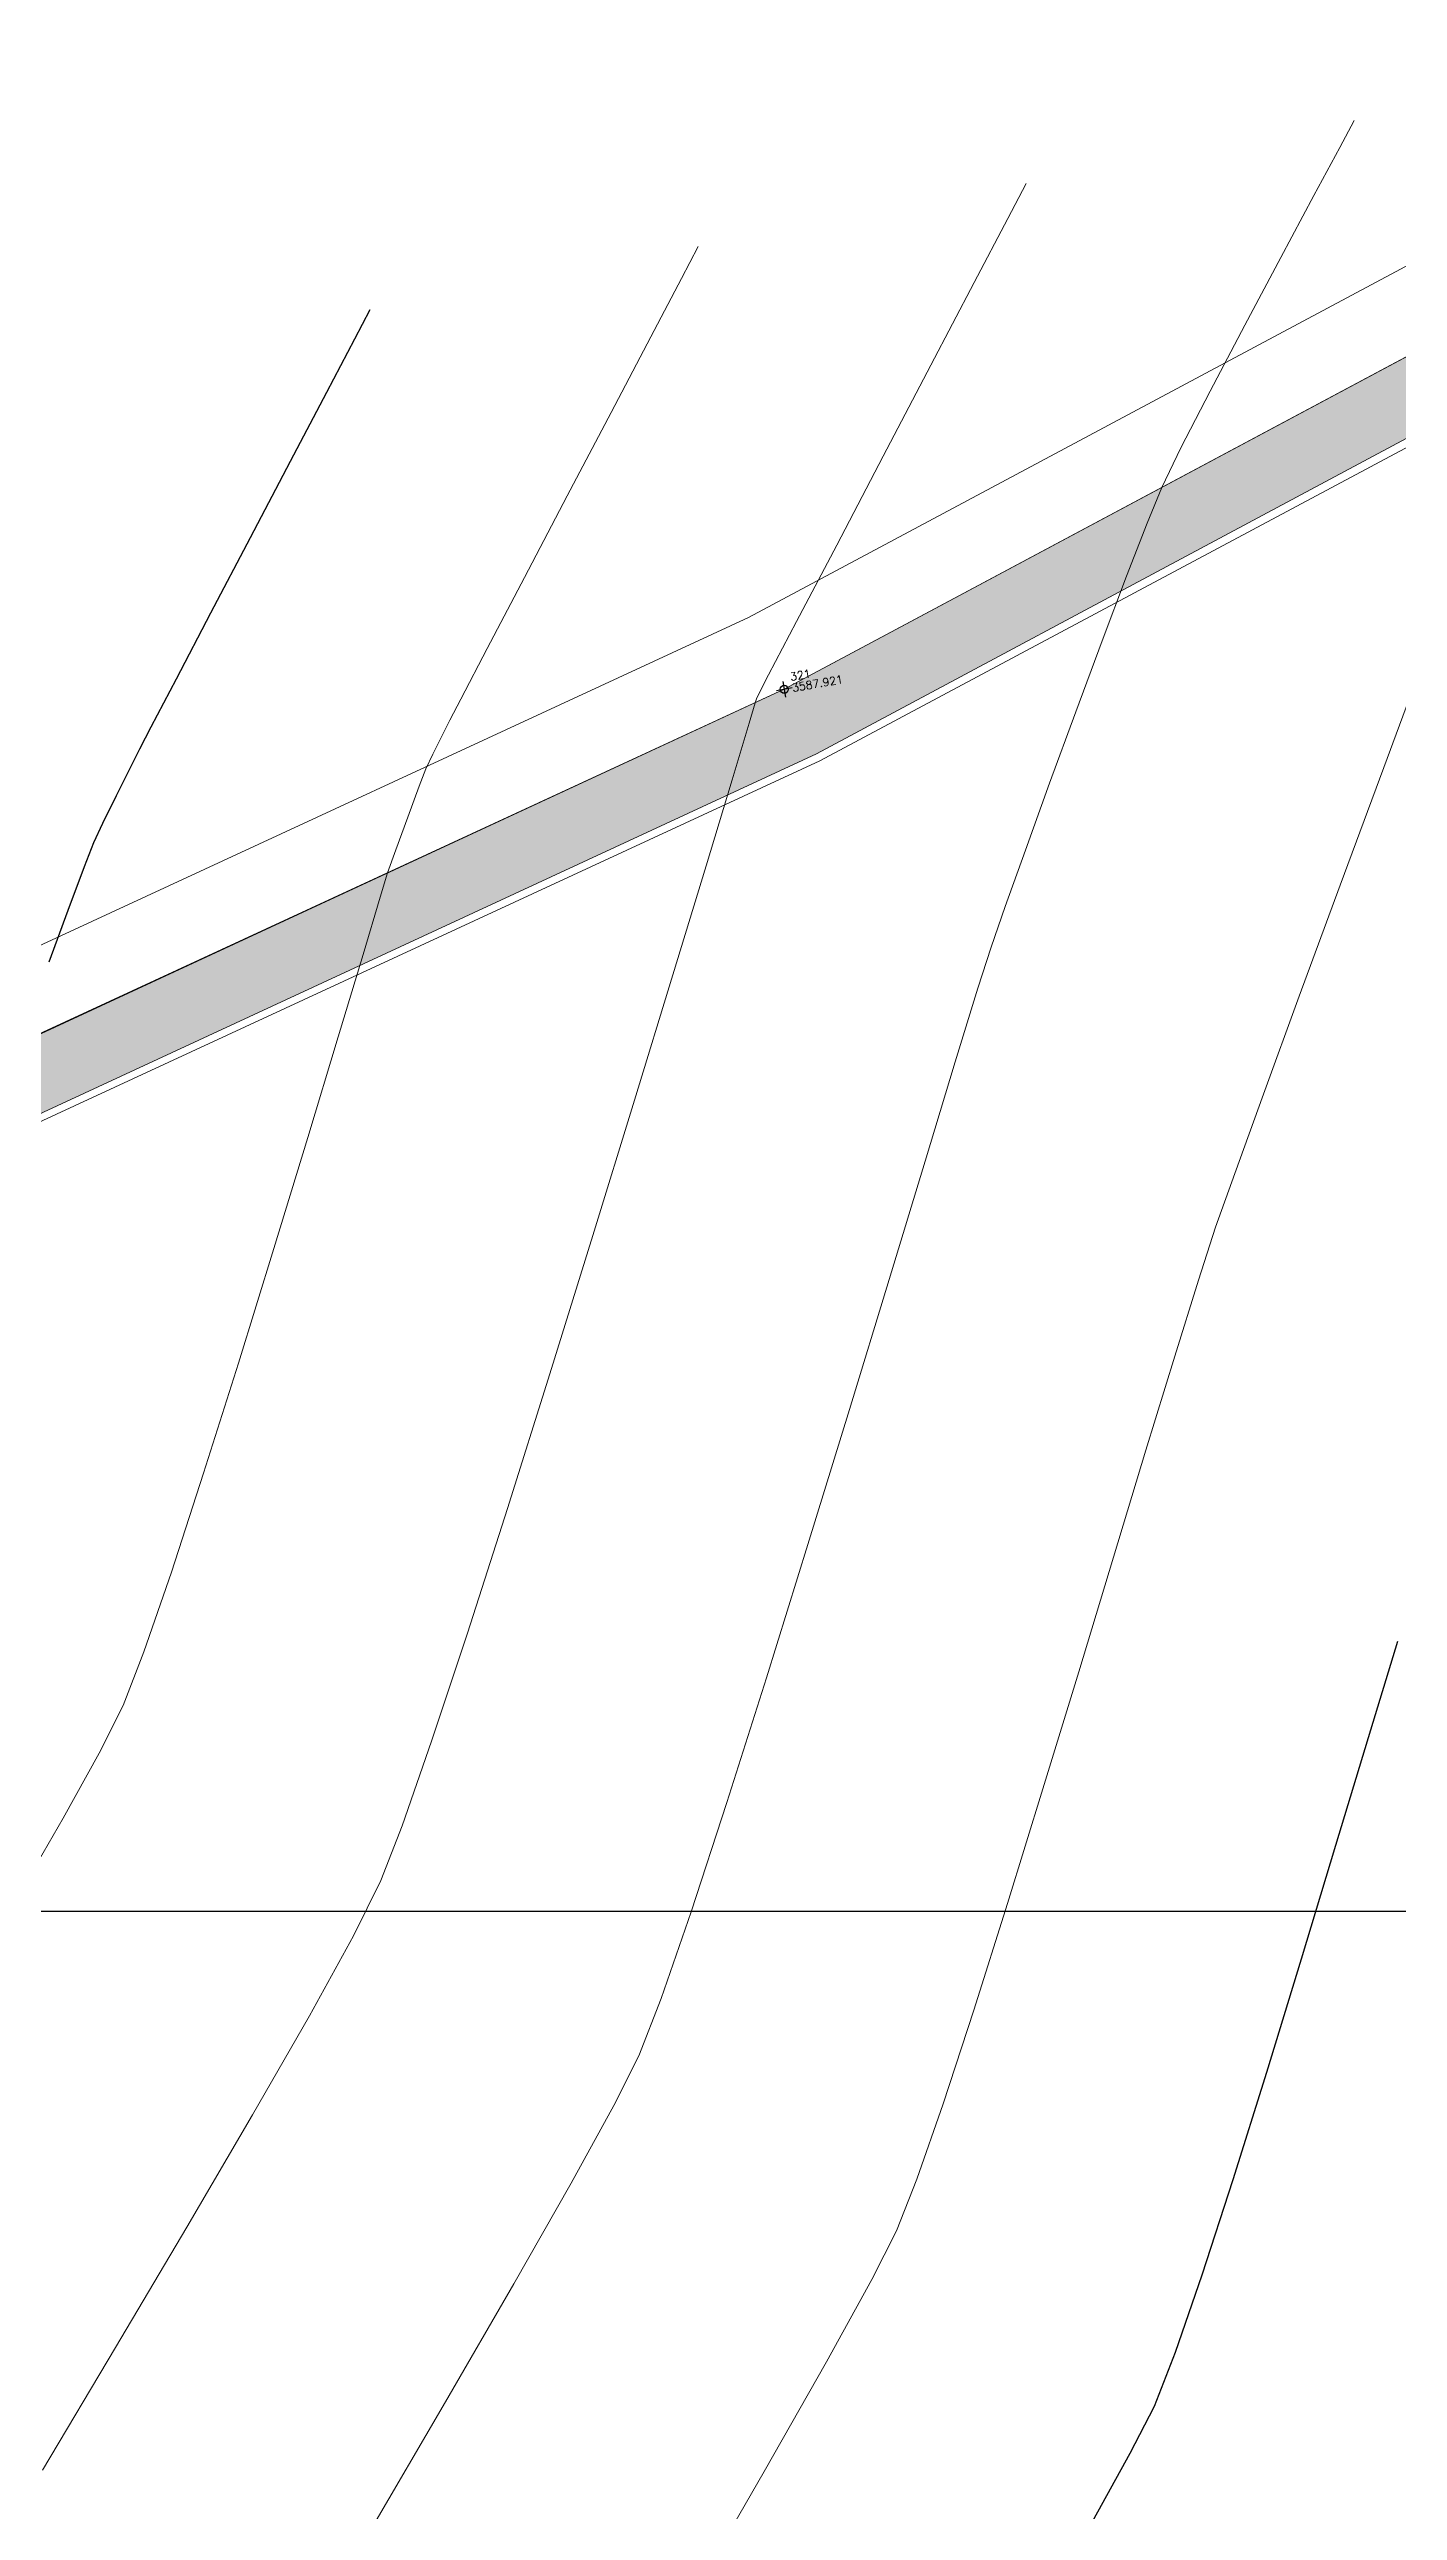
# Model space of a CAD drawing. Header units: millimetres. Extents: x 736950 to 740938, y 8500595 to 8502163.
# Drawn here: x 737962.24 to 737979.1, y 8501292.51 to 8501323.27 of the extents above; entities that cross this region are included whole.
import ezdxf

# ---------------------------------------------------------------- set-up
doc = ezdxf.new("R2010")
doc.units = ezdxf.units.MM
for name, color, linetype, lineweight in [('camino', 22, 'Continuous', 5), ('CAMINO ACTUAL', 1, 'Continuous', 13), ('CONT-MJR', 80, 'Continuous', 30), ('CONT-MNR', 96, 'Continuous', 15), ('pista', 251, 'Continuous', 5)]:
    doc.layers.add(name, color=color, linetype=linetype, lineweight=lineweight)
doc.layers.add('Cuadricula Coordenadas', color=5, linetype='Continuous')
doc.styles.add('5mm', font='arial.ttf', dxfattribs={"height": 3})

msp = doc.modelspace()

# ---------------------------------------------------------------- hatches: boundary and pattern name
at = {"layer": 'pista'}
h = msp.add_hatch(dxfattribs=at)
h.set_pattern_fill('HONEY', color=256, scale=3, angle=9.94991650582834, style=0)
h.set_pattern_definition([(9.94991650582834, (1479841.21072825, -18.49207214638591), (0.4979252195647159, 0.4170677100899267), [0.375, -0.75]), (129.9499165058283, (1479841.21072825, -18.49207214638591), (-0.6101538418184378, 0.222682034283025), [0.3749999999999999, -0.7499999999999998]), (69.94991650582834, (1479841.21072825, -18.49207214638591), (-0.112228622253722, 0.6397497443729518), [-0.75, 0.375])])
h.paths.add_polyline_path([(737744.7999806425, 8501250.923935566), (737743.4751223363, 8501250.754223157), (737756.465848178, 8501242.026572531), (737763.5739612179, 8501242.006896213), (737770.002546867, 8501243.455222024), (737769.8468594846, 8501244.342704736), (737763.4750639071, 8501242.907173423), (737756.7405500773, 8501242.925815564)])
h.paths.add_polyline_path([(737794.2809870465, 8501256.017245878), (737809.7820272583, 8501263.709828075), (737823.391616501, 8501273.483615467), (737837.0791595323, 8501280.557800073), (737851.5530432165, 8501285.77819753), (737870.8510758049, 8501293.050216693, -0.9976846880626209), (737871.0089264096, 8501292.63424804), (737865.2748787645, 8501289.581801567, 0.7845063948290762), (737866.1540430214, 8501286.121818589), (737883.2588851704, 8501291.348365877), (737897.4188924351, 8501296.516943583), (737903.2981396064, 8501301.44146652, -0.5512150924587264), (737904.1219025984, 8501301.177325813), (737906.855912117, 8501297.98174819, 0.5618964424650519), (737910.2738656431, 8501298.536066804), (737914.22079628, 8501308.558674501), (737925.6412323939, 8501300.72656757, 0.340189525830376), (737928.7023693406, 8501300.894137181), (737936.9171069289, 8501306.117412793, -0.358727273887905), (737938.1716059428, 8501305.962964654), (737943.1732157968, 8501301.051021611, 0.3417074120720416), (737946.0555081918, 8501300.709858142), (737955.8779356404, 8501307.072689936), (737971.8320576148, 8501314.464803053), (737988.5677626224, 8501323.411181662), (738023.1375471824, 8501336.282937778), (738044.4246208373, 8501357.728329657), (738061.4456776979, 8501362.208386911), (738078.9085143938, 8501363.070318012), (738112.0997810266, 8501372.051506756), (738118.6561313582, 8501373.365123207), (738128.3493353954, 8501376.976906104), (738155.2251721952, 8501366.826195797), (738176.6167526407, 8501363.543890122), (738193.8053773039, 8501353.328603027), (738204.7313956148, 8501340.877429372), (738207.705198212, 8501335.751671141), (738214.35685511, 8501331.742925933), (738229.9282901662, 8501313.374534177), (738233.5603594936, 8501308.186787868), (738234.53883727, 8501308.358438132), (738230.6417003467, 8501313.924784988), (738214.9478837823, 8501332.43754055), (738208.3676942562, 8501336.403214611), (738205.4657963786, 8501341.405035153), (738194.387784551, 8501354.029418997), (738176.9261677533, 8501364.406946706), (738155.4549153853, 8501367.70147717), (738128.3514754312, 8501377.93815071), (738118.4090486554, 8501374.233504975), (738111.8936108743, 8501372.928085677), (738078.7671659255, 8501363.964436961), (738061.3074614278, 8501363.102660457), (738043.958527311, 8501358.536303693), (738022.6381405202, 8501337.057350922), (737988.196920163, 8501324.233464561), (737971.4304040315, 8501315.270615296), (737955.4419368334, 8501307.862588815), (737945.5806043665, 8501301.47455489, -0.3391433520832071), (737943.8038299843, 8501301.693147572), (737938.8116631231, 8501306.59581691, 0.3560082385246841), (737936.4342009705, 8501306.876887502), (737928.158540546, 8501301.61487459, -0.3502196171718997), (737926.1502499409, 8501301.468794718), (737914.5128481541, 8501309.44969617, 0.4302069892023044), (737913.4330382891, 8501309.014522241), (737909.4507249827, 8501298.90206584, -0.5704007069138802), (737907.5397775185, 8501298.566836312), (737904.9064502402, 8501301.644734057, 0.4931454261128044), (737902.7202336333, 8501302.131411942), (737896.9620044216, 8501297.308254998), (737882.9728831241, 8501292.20205278), (737866.0373022418, 8501287.027224885, -0.7384715771871906), (737865.6977918843, 8501288.787355538), (737871.5108758068, 8501291.881875956, 0.9119586051647783), (737870.5337161538, 8501293.892406015), (737851.2416702455, 8501286.62264278), (737836.7183275839, 8501281.384406622), (737822.9200107896, 8501274.252970394), (737809.3164408724, 8501264.483505804), (737793.8201376351, 8501256.79327439), (737778.9884914039, 8501246.402265295), (737769.846859484, 8501244.34270474), (737770.0025468671, 8501243.455222024), (737779.3594973255, 8501245.563292695)])
h.paths.add_polyline_path([(738260.5182952256, 8501271.251537092), (738234.538837269, 8501308.358438132), (738233.56035949, 8501308.186787868), (738259.6897886079, 8501270.86568047), (738269.3749442189, 8501234.589470252), (738274.5057655985, 8501215.583008338), (738279.7983711922, 8501189.602392923), (738280.7089290785, 8501189.641305126), (738275.382018582, 8501215.790318219), (738270.2441657205, 8501234.822827347)])

# ---------------------------------------------------------------- linework, layer by layer
at = {"linetype": 'Continuous', "extrusion": (-0.172787269436437, 0.9849591664230046, 0), "elevation": 8245936.33406279}
msp.add_lwpolyline([(-2195790.877162654, 0), (-2195790.677162655, 0)], dxfattribs=at)
at = {"linetype": 'Continuous', "extrusion": (0.9849591664230046, 0.172787269436437, 0), "elevation": 2195790.777162654}
msp.add_lwpolyline([(8245936.434062784, 0), (8245936.234062786, 0)], dxfattribs=at)
at = {"linetype": 'Continuous'}
msp.add_circle((737971.4304040375, 8501315.270615296), 0.05, dxfattribs=at)
at = {"layer": 'camino'}
for p, q in [((737970.9844435801, 8501316.16613399), (737987.7848729874, 8501325.147112222)), ((737971.4304040375, 8501315.270615296), (737988.1969201654, 8501324.23346456)), ((737971.8763644947, 8501314.3750966), (737988.6089673436, 8501323.319816899)), ((737954.911528102, 8501308.733189704), (737970.9844435801, 8501316.16613399)), ((737955.3926888729, 8501307.853949448), (737971.4304040375, 8501315.270615296)), ((737955.8738496439, 8501306.974709192), (737971.8763644947, 8501314.3750966))]:
    msp.add_line(p, q, dxfattribs=at)
at = {"layer": 'CAMINO ACTUAL'}
for points in [[(737904.9064502402, 8501301.644734057), (737907.5397775185, 8501298.566836312, 0.5704007069138803), (737909.4507249827, 8501298.90206584), (737913.4330382891, 8501309.014522241, -0.4302069892023044), (737914.5128481541, 8501309.44969617), (737926.1502499409, 8501301.468794718, 0.3502196171718997), (737928.158540546, 8501301.61487459), (737936.4342009705, 8501306.876887502, -0.3560082385246841), (737938.8116631231, 8501306.59581691), (737943.8038299843, 8501301.693147572, 0.3391433520832071), (737945.5806043665, 8501301.47455489), (737955.4419368312, 8501307.862588812), (737971.4304040375, 8501315.270615296), (737988.1969201654, 8501324.23346456), (738022.638140521, 8501337.057350922)], [(737904.1219025984, 8501301.177325813), (737906.855912117, 8501297.98174819, 0.5691577054920378), (737910.290210247, 8501298.577571347), (737914.2207962802, 8501308.558674501), (737925.6412323939, 8501300.72656757, 0.3401895246784692), (737928.7023693327, 8501300.894137176), (737936.9171069289, 8501306.117412793, -0.3587272674273598), (737938.171605927, 8501305.96296467), (737943.1732157968, 8501301.051021611, 0.3417074132737766), (737946.0555082007, 8501300.709858147), (737955.8779356437, 8501307.072689937), (737971.8320576347, 8501314.464803059), (737988.5677626258, 8501323.411181664), (738023.1375471818, 8501336.282937778)]]:
    msp.add_lwpolyline(points, format="xyb", dxfattribs=at)
at = {"layer": 'CONT-MJR'}
for points, elevation in [([(737966.0618353279, 8501319.65045425), (737966.254711654, 8501320.018033663)], 3590), ([(737965.7115583328, 8501318.983070312), (737966.0618353279, 8501319.65045425)], 3590), ([(737963.5181294049, 8501314.800765848), (737963.832995709, 8501315.402165374)], 3590), ([(737963.0827694004, 8501313.943427097), (737963.253805365, 8501314.285796529)], 3590), ([(737962.9143101512, 8501313.59991359), (737963.0827694004, 8501313.943427097)], 3590), ([(737978.325124546, 8501300.826917283), (737978.732426251, 8501302.173805218)], 3585), ([(737976.3201253905, 8501294.490276111), (737976.6540277896, 8501295.459084341)], 3585), ([(737976.0575094179, 8501293.818016), (737976.3201253905, 8501294.490276111)], 3585)]:
    msp.add_lwpolyline(points, dxfattribs=dict(at, elevation=elevation))
at = {"layer": 'CONT-MJR', "extrusion": (0.8854606695249035, -0.4647143237780706, 0), "elevation": -3297245.089396331}
msp.add_lwpolyline([(7870525.86074267, 3590), (7870526.835212445, 3590)], dxfattribs=at)
at = {"layer": 'CONT-MJR', "extrusion": (0.885493406874795, -0.4646519411142803, 0), "elevation": -3296690.595499379}
msp.add_lwpolyline([(7870757.057773949, 3590), (7870758.135129884, 3590)], dxfattribs=at)
at = {"layer": 'CONT-MJR', "extrusion": (0.8855542939563305, -0.4645358893083562, 0), "elevation": -3295659.069769114}
msp.add_lwpolyline([(7871187.973643072, 3590.000000000013), (7871189.036022534, 3590.000000000013)], dxfattribs=at)
at = {"layer": 'CONT-MJR', "extrusion": (0.8856678176981855, -0.4643194123593518, 0), "elevation": -3293734.954305436}
msp.add_lwpolyline([(7871992.393078805, 3590), (7871993.322619192, 3590)], dxfattribs=at)
at = {"layer": 'CONT-MJR', "extrusion": (0.8869571489149308, -0.4618517251117478, 0), "elevation": -3271804.888408456}
msp.add_lwpolyline([(7881131.351357504, 3590.000000000013), (7881131.661633186, 3590.000000000013)], dxfattribs=at)
at = {"layer": 'CONT-MJR', "extrusion": (0.8927249697714863, -0.4506019622088868, 0), "elevation": -3171910.675088497}
msp.add_lwpolyline([(7921863.229008368, 3590), (7921863.497588383, 3590)], dxfattribs=at)
at = {"layer": 'CONT-MJR', "extrusion": (0.9064699479964196, -0.4222703321089093, 0), "elevation": -2920911.31263949}
msp.add_lwpolyline([(8017804.873430888, 3590.00000000001), (8017805.141724737, 3590.00000000001)], dxfattribs=at)
at = {"layer": 'CONT-MJR', "extrusion": (0.9322175193948077, -0.3618984616344638, 0), "elevation": -2388670.37389677}
msp.add_lwpolyline([(8192140.53087308, 3590.00000000001), (8192140.851424936, 3590.00000000001)], dxfattribs=at)
at = {"layer": 'CONT-MJR', "extrusion": (0.9368459315467781, -0.3497423345039168, 0), "elevation": -2281911.736129483}
msp.add_lwpolyline([(8222516.761677468, 3590), (8222517.343321327, 3590)], dxfattribs=at)
at = {"layer": 'CONT-MJR', "extrusion": (0.938505510029394, -0.3452642576990371, 0), "elevation": -2242617.499098665}
msp.add_lwpolyline([(8233320.016217253, 3590.000000000003), (8233320.704326343, 3590.000000000003)], dxfattribs=at)
at = {"layer": 'CONT-MJR', "extrusion": (0.9567449869140363, -0.2909278776859662, 0), "elevation": -1767208.346294253}
msp.add_lwpolyline([(8348276.823431693, 3585), (8348278.079327155, 3585)], dxfattribs=at)
at = {"layer": 'CONT-MJR', "extrusion": (0.9569320813388276, -0.290311886950121, 0), "elevation": -1761833.549948608}
msp.add_lwpolyline([(8349409.892080476, 3585.000000000011), (8349411.37448465, 3585.000000000011)], dxfattribs=at)
at = {"layer": 'CONT-MJR', "extrusion": (0.9560299616047374, -0.2932690104904448, 0), "elevation": -1787638.686974593}
msp.add_lwpolyline([(8343921.512183216, 3585.000000000013), (8343922.993923639, 3585.000000000013)], dxfattribs=at)
at = {"layer": 'CONT-MJR', "extrusion": (0.9543147385758836, -0.2988032458606217, 0), "elevation": -1835952.666947591}
msp.add_lwpolyline([(8333422.625887554, 3585.00000000001), (8333424.031055307, 3585.00000000001)], dxfattribs=at)
at = {"layer": 'CONT-MJR', "extrusion": (0.9512652823550204, -0.3083737384830677, 0), "elevation": -1919564.692501807}
msp.add_lwpolyline([(8314559.844985098, 3585), (8314561.097750563, 3585)], dxfattribs=at)
at = {"layer": 'CONT-MJR', "extrusion": (0.889843234550254, -0.4562663892126415, 0), "elevation": -3222171.631947087}
msp.add_lwpolyline([(7901531.796064068, 3585), (7901532.459970638, 3585)], dxfattribs=at)
at = {"layer": 'CONT-MJR', "extrusion": (0.8749708526820968, -0.4841755951684933, 0), "elevation": -3470411.432749034}
msp.add_lwpolyline([(7795692.425668027, 3585.000000000013), (7795693.634140647, 3585.000000000013)], dxfattribs=at)
at = {"layer": 'CONT-MNR'}
for points, elevation in [([(737978.3732410042, 8501322.042509027), (737978.5541558638, 8501322.380943354)], 3587), ([(737978.0491700165, 8501321.439854456), (737978.3732410042, 8501322.042509027)], 3587), ([(737977.6352833222, 8501320.668105992), (737978.0491700165, 8501321.439854456)], 3587), ([(737977.1849213421, 8501319.82238999), (737977.6352833222, 8501320.668105992)], 3587), ([(737969.2652511849, 8501318.729126746), (737969.7606940203, 8501319.673605165)], 3589), ([(737975.4025066931, 8501315.877550943), (737975.7071690055, 8501316.685846021)], 3587), ([(737971.2349490017, 8501315.45083328), (737971.5853010481, 8501316.11941814)], 3588), ([(737978.9227069011, 8501314.292861298), (737979.471346648, 8501315.76798786)], 3586), ([(737970.9908985328, 8501314.847972713), (737971.0674766073, 8501315.102778953)], 3588), ([(737971.0674766073, 8501315.102778953), (737971.0848204539, 8501315.150403017)], 3588), ([(737971.0848204539, 8501315.150403017), (737971.102495615, 8501315.197888851)], 3588), ([(737974.7471065754, 8501314.096224476), (737975.0743505339, 8501314.991343787)], 3587), ([(737967.037865394, 8501314.45976528), (737967.1587002816, 8501314.703581333)], 3589), ([(737966.8683280828, 8501314.060539303), (737966.9517566166, 8501314.277301066)], 3589), ([(737978.3784139924, 8501312.823572665), (737978.9227069011, 8501314.292861298)], 3586), ([(737970.4524173838, 8501313.065060236), (737970.7779366812, 8501314.141203608)], 3588), ([(737966.5751868812, 8501313.263834836), (737966.7248073588, 8501313.673654491)], 3589), ([(737966.4734590868, 8501312.978268541), (737966.5751868812, 8501313.263834836)], 3589), ([(737974.0149083822, 8501312.047392793), (737974.1929794521, 8501312.555249058)], 3587), ([(737965.8558055366, 8501310.926876007), (737966.1658751924, 8501311.958543615)], 3589), ([(737973.568083532, 8501310.614569755), (737973.8509094426, 8501311.534564411)], 3587), ([(737977.4181469538, 8501310.211088507), (737977.8672874881, 8501311.437266791)], 3586), ([(737977.059811954, 8501309.222182652), (737977.4181469538, 8501310.211088507)], 3586), ([(737969.0387781233, 8501308.4462705), (737969.5590117738, 8501310.135005083)], 3588), ([(737976.8211020555, 8501308.547694055), (737977.059811954, 8501309.222182652)], 3586), ([(737976.6058664718, 8501307.889013147), (737976.8211020555, 8501308.547694055)], 3586), ([(737972.2452137913, 8501306.271218492), (737972.7413787247, 8501307.896933759)], 3587), ([(737964.1731839667, 8501305.473808791), (737964.6088043636, 8501306.851551892)], 3589), ([(737971.7256498133, 8501304.582189096), (737972.2452137913, 8501306.271218492)], 3587), ([(737975.5450905305, 8501304.426756138), (737975.9508272208, 8501305.763647154)], 3586), ([(737967.0235856018, 8501302.12701943), (737967.4698697584, 8501303.47630191)], 3588), ([(737962.4201753561, 8501301.162248792), (737962.8687963348, 8501301.975278554)], 3589), ([(737969.6118386204, 8501298.19603642), (737969.8905430938, 8501298.912190927)], 3587), ([(737964.7859943842, 8501297.457866207), (737965.4950726816, 8501298.695710838)], 3588), ([(737969.2992944147, 8501297.57315569), (737969.6118386204, 8501298.19603642)], 3587), ([(737968.7657453334, 8501296.601090852), (737969.2992944147, 8501297.57315569)], 3587), ([(737973.0887412132, 8501296.65501117), (737973.415575942, 8501297.596102394)], 3586), ([(737972.8346740191, 8501296.00702621), (737973.0887412132, 8501296.65501117)], 3586), ([(737968.0517240608, 8501295.344689632), (737968.7657453334, 8501296.601090852)], 3587), ([(737967.1977632808, 8501293.86879976), (737968.0517240608, 8501295.344689632)], 3587), ([(737966.2443956778, 8501292.238268953), (737967.1977632808, 8501293.86879976)], 3587)]:
    msp.add_lwpolyline(points, dxfattribs=dict(at, elevation=elevation))
at = {"layer": 'CONT-MNR', "extrusion": (0.8857116864702113, -0.4642357250902759, 0), "elevation": -3292984.595567981}
msp.add_lwpolyline([(7872313.497418595, 3588), (7872313.991542532, 3588)], dxfattribs=at)
at = {"layer": 'CONT-MNR', "extrusion": (0.8857072027785795, -0.464244279389789, 0), "elevation": -3293060.627264266}
msp.add_lwpolyline([(7872280.789150331, 3588.00000000001), (7872281.692968632, 3588.00000000001)], dxfattribs=at)
at = {"layer": 'CONT-MNR', "extrusion": (0.8855737876871106, -0.4644987261139736, 0), "elevation": -3295325.482461306}
msp.add_lwpolyline([(7871332.702952757, 3589.000000000006), (7871333.155808012, 3589.000000000006)], dxfattribs=at)
at = {"layer": 'CONT-MNR', "extrusion": (0.8855515030229937, -0.4645412096829701, 0), "elevation": -3295703.094310072}
msp.add_lwpolyline([(7871173.779982261, 3589.00000000001), (7871174.605488531, 3589.00000000001)], dxfattribs=at)
at = {"layer": 'CONT-MNR', "extrusion": (0.8857079897144049, -0.4642427780332912, 0), "elevation": -3293047.283013682}
msp.add_lwpolyline([(7872285.204167498, 3588.000000000003), (7872286.371182107, 3588.000000000003)], dxfattribs=at)
at = {"layer": 'CONT-MNR', "extrusion": (0.8851307702279193, -0.4653423681503011, 0), "elevation": -3302817.984453997}
msp.add_lwpolyline([(7868190.881652728, 3587.000000000003), (7868191.81321812, 3587.000000000003)], dxfattribs=at)
at = {"layer": 'CONT-MNR', "extrusion": (0.8857110733695575, -0.4642368948183098, 0), "elevation": -3292994.992269433}
msp.add_lwpolyline([(7872305.7939364, 3588), (7872307.07764927, 3588)], dxfattribs=at)
at = {"layer": 'CONT-MNR', "extrusion": (0.8897792727372563, -0.4563911105698264, 0), "elevation": -3223290.001549787}
msp.add_lwpolyline([(7901102.668347757, 3587.00000000001), (7901103.464356438, 3587.00000000001)], dxfattribs=at)
at = {"layer": 'CONT-MNR', "extrusion": (0.8855707517727067, -0.4645045140843338, 0), "elevation": -3295376.928335423}
msp.add_lwpolyline([(7871308.097026685, 3589), (7871309.272976839, 3589)], dxfattribs=at)
at = {"layer": 'CONT-MNR', "extrusion": (0.8857168938460273, -0.4642257898434179, 0), "elevation": -3292896.289991894}
msp.add_lwpolyline([(7872345.826577818, 3588.000000000003), (7872347.080490902, 3588.000000000003)], dxfattribs=at)
at = {"layer": 'CONT-MNR', "extrusion": (0.9006356360403329, -0.4345750235508539, 0), "elevation": -3029812.762190079}
msp.add_lwpolyline([(7977295.759475246, 3587.00000000001), (7977296.311152852, 3587.00000000001)], dxfattribs=at)
at = {"layer": 'CONT-MNR', "extrusion": (0.8855994870989808, -0.464449726504411, 0), "elevation": -3294889.955941233}
msp.add_lwpolyline([(7871510.799900996, 3589.000000000003), (7871511.953644032, 3589.000000000003)], dxfattribs=at)
at = {"layer": 'CONT-MNR', "extrusion": (0.9239262498305656, -0.3825706273017149, 0), "elevation": -2570518.94560013}
msp.add_lwpolyline([(8136918.182699748, 3587.000000000009), (8136918.664849876, 3587.000000000009)], dxfattribs=at)
at = {"layer": 'CONT-MNR', "extrusion": (0.9322150164286783, -0.36190490898146, 0), "elevation": -2388716.205431154}
msp.add_lwpolyline([(8192132.105094881, 3587.000000000006), (8192132.814569697, 3587.000000000006)], dxfattribs=at)
at = {"layer": 'CONT-MNR', "extrusion": (0.8857280523722585, -0.4642044993759174, 0), "elevation": -3292707.058296151}
msp.add_lwpolyline([(7872423.899361443, 3588.000000000011), (7872424.976976691, 3588.000000000011)], dxfattribs=at)
at = {"layer": 'CONT-MNR', "extrusion": (0.8856538590881918, -0.4643460367895836, 0), "elevation": -3293968.332042389}
msp.add_lwpolyline([(7871895.513772039, 3589.00000000001), (7871896.51368858, 3589.00000000001)], dxfattribs=at)
at = {"layer": 'CONT-MNR', "extrusion": (0.8857804426027766, -0.4641045221740782, 0), "elevation": -3291821.725482892}
msp.add_lwpolyline([(7872792.69574152, 3589), (7872793.410212245, 3589)], dxfattribs=at)
at = {"layer": 'CONT-MNR', "extrusion": (0.9377724402135702, -0.3472504145078678, 0), "elevation": -2260032.468315592}
msp.add_lwpolyline([(8228561.054921368, 3587), (8228561.99993438, 3587)], dxfattribs=at)
at = {"layer": 'CONT-MNR', "extrusion": (0.8858910012154334, -0.4638934510914303, 0), "elevation": -3289942.487106791}
msp.add_lwpolyline([(7873578.59384818, 3588.000000000013), (7873578.879373631, 3588.000000000013)], dxfattribs=at)
at = {"layer": 'CONT-MNR', "extrusion": (0.8863544575890507, -0.4630073169098085, 0), "elevation": -3282070.433410122}
msp.add_lwpolyline([(7876862.578931274, 3589), (7876862.876337087, 3589)], dxfattribs=at)
at = {"layer": 'CONT-MNR', "extrusion": (0.8930619830286821, -0.449933655630336, 0), "elevation": -3165977.188087363}
msp.add_lwpolyline([(7924237.228980398, 3589.000000000006), (7924237.43092944, 3589.000000000006)], dxfattribs=at)
at = {"layer": 'CONT-MNR', "extrusion": (0.9574784082696217, -0.2885049353086908, 0), "elevation": -1746080.000538499}
msp.add_lwpolyline([(8352732.943667993, 3588.000000000013), (8352733.681824692, 3588.000000000013)], dxfattribs=at)
at = {"layer": 'CONT-MNR', "extrusion": (0.9043536440680275, -0.4267838873023204, 0), "elevation": -2960840.852422397}
msp.add_lwpolyline([(8003146.950416101, 3589.000000000011), (8003147.152178118, 3589.000000000011)], dxfattribs=at)
at = {"layer": 'CONT-MNR', "extrusion": (0.937567056880962, -0.3478045627239114, 0), "elevation": -2264902.394590493}
msp.add_lwpolyline([(8227219.834656548, 3589.000000000013), (8227220.247304165, 3589.000000000013)], dxfattribs=at)
at = {"layer": 'CONT-MNR', "extrusion": (0.940414756257419, -0.340029537265955, 0), "elevation": -2196695.556367391}
msp.add_lwpolyline([(8245693.547501662, 3587.00000000001), (8245694.435441317, 3587.00000000001)], dxfattribs=at)
at = {"layer": 'CONT-MNR', "extrusion": (0.9417086944159878, -0.3364293906027473, 0), "elevation": -2165134.688502554}
msp.add_lwpolyline([(8254036.155250475, 3587.00000000001), (8254036.904891915, 3587.00000000001)], dxfattribs=at)
at = {"layer": 'CONT-MNR', "extrusion": (0.9564518323536708, -0.291890206048962, 0), "elevation": -1775620.611157998}
msp.add_lwpolyline([(8346501.242396829, 3589), (8346501.561472184, 3589)], dxfattribs=at)
at = {"layer": 'CONT-MNR', "extrusion": (0.9567821589993303, -0.2908056055521976, 0), "elevation": -1766152.531132034}
msp.add_lwpolyline([(8348509.18851988, 3588), (8348510.613012413, 3588)], dxfattribs=at)
at = {"layer": 'CONT-MNR', "extrusion": (0.9577947332703656, -0.2874530377636479, 0), "elevation": -1736907.840452805}
msp.add_lwpolyline([(8354642.43592907, 3589), (8354643.181960227, 3589)], dxfattribs=at)
at = {"layer": 'CONT-MNR', "extrusion": (0.9382591698996734, -0.3459331295195298, 0), "elevation": -2248470.769348383}
msp.add_lwpolyline([(8231724.405335447, 3586), (8231725.882865238, 3586)], dxfattribs=at)
at = {"layer": 'CONT-MNR', "extrusion": (0.9524813552662, -0.3045968940587919, 0), "elevation": -1886566.755189259}
msp.add_lwpolyline([(8322125.274865714, 3587), (8322125.813278751, 3587)], dxfattribs=at)
at = {"layer": 'CONT-MNR', "extrusion": (0.9562985004842431, -0.2923921646891176, 0), "elevation": -1779997.290381692}
msp.add_lwpolyline([(8345566.651090987, 3588), (8345568.289832561, 3588)], dxfattribs=at)
at = {"layer": 'CONT-MNR', "extrusion": (0.957188150909109, -0.2894664812360854, 0), "elevation": -1754472.386944124}
msp.add_lwpolyline([(8350969.153202101, 3589.000000000013), (8350970.465952263, 3589.000000000013)], dxfattribs=at)
at = {"layer": 'CONT-MNR', "extrusion": (0.9566652884166438, -0.2911898451847177, 0), "elevation": -1769501.625369274}
msp.add_lwpolyline([(8347797.882626235, 3587), (8347799.180047508, 3587)], dxfattribs=at)
at = {"layer": 'CONT-MNR', "extrusion": (0.9563982777946569, -0.2920656334309366, 0), "elevation": -1777151.483721599}
msp.add_lwpolyline([(8346170.829321059, 3589.000000000006), (8346172.281842051, 3589.000000000006)], dxfattribs=at)
at = {"layer": 'CONT-MNR', "extrusion": (0.9567535938014476, -0.2908995715844463, 0), "elevation": -1766968.752683902}
msp.add_lwpolyline([(8348332.836712078, 3587.00000000001), (8348334.379886938, 3587.00000000001)], dxfattribs=at)
at = {"layer": 'CONT-MNR', "extrusion": (0.9548627073617008, -0.297047487937338, 0), "elevation": -1820633.203828336}
msp.add_lwpolyline([(8336792.438840232, 3588.000000000006), (8336794.248267327, 3588.000000000006)], dxfattribs=at)
at = {"layer": 'CONT-MNR', "extrusion": (0.9552327575059081, -0.295855334560084, 0), "elevation": -1810229.014553862}
msp.add_lwpolyline([(8339057.552443109, 3589.000000000013), (8339059.049027714, 3589.000000000013)], dxfattribs=at)
at = {"layer": 'CONT-MNR', "extrusion": (0.9547645007656036, -0.2973629904305641, 0), "elevation": -1823380.470771099}
msp.add_lwpolyline([(8336192.918255514, 3586), (8336193.91289658, 3586)], dxfattribs=at)
at = {"layer": 'CONT-MNR', "extrusion": (0.9563464247076473, -0.292235377647711, 0), "elevation": -1778621.638244249}
msp.add_lwpolyline([(8345856.05309539, 3586), (8345857.282480461, 3586)], dxfattribs=at)
at = {"layer": 'CONT-MNR', "extrusion": (0.9537348388105724, -0.3006490599336239, 0), "elevation": -1852083.603501912}
msp.add_lwpolyline([(8329860.163152644, 3588.000000000009), (8329861.929037306, 3588.000000000009)], dxfattribs=at)
at = {"layer": 'CONT-MNR', "extrusion": (0.9506172903320254, -0.3103655382316114, 0), "elevation": -1936990.746375754}
msp.add_lwpolyline([(8310525.323858751, 3589), (8310526.621602817, 3589)], dxfattribs=at)
at = {"layer": 'CONT-MNR', "extrusion": (0.9520790750990141, -0.3058519817797589, 0), "elevation": -1897537.129771336}
msp.add_lwpolyline([(8319621.964002224, 3588.00000000001), (8319623.600450756, 3588.00000000001)], dxfattribs=at)
at = {"layer": 'CONT-MNR', "extrusion": (0.954746757419428, -0.2974199542685187, 0), "elevation": -1823881.507926053}
msp.add_lwpolyline([(8336078.755210324, 3587.000000000003), (8336080.500574194, 3587.000000000003)], dxfattribs=at)
at = {"layer": 'CONT-MNR', "extrusion": (0.9568617314772285, -0.2905436745730323, 0), "elevation": -1763859.668950539}
msp.add_lwpolyline([(8348985.502437999, 3586.00000000001), (8348987.000216551, 3586.00000000001)], dxfattribs=at)
at = {"layer": 'CONT-MNR', "extrusion": (0.9452767973462193, -0.3262694843206683, 0), "elevation": -2076136.121037433}
msp.add_lwpolyline([(8276859.649146403, 3589.000000000003), (8276860.704214286, 3589.000000000003)], dxfattribs=at)
at = {"layer": 'CONT-MNR', "extrusion": (0.9320375159967538, -0.3623617926528694, 0), "elevation": -2392737.884327534}
msp.add_lwpolyline([(8190942.589665115, 3589.000000000013), (8190943.307192897, 3589.000000000013)], dxfattribs=at)
at = {"layer": 'CONT-MNR', "extrusion": (0.9530781288360751, -0.3027244296952689, 0), "elevation": -1870207.860187247}
msp.add_lwpolyline([(8325806.153839538, 3587), (8325807.788300032, 3587)], dxfattribs=at)
at = {"layer": 'CONT-MNR', "extrusion": (0.9563388228402881, -0.2922602537610136, 0), "elevation": -1778838.722298881}
msp.add_lwpolyline([(8345805.358983319, 3586.00000000001), (8345806.890392341, 3586.00000000001)], dxfattribs=at)
at = {"layer": 'CONT-MNR', "extrusion": (0.8956311068631014, -0.4447976173712891, 0), "elevation": -3120416.362153805}
msp.add_lwpolyline([(7942274.623645289, 3589), (7942275.292199878, 3589)], dxfattribs=at)
at = {"layer": 'CONT-MNR', "extrusion": (0.9444277889230119, -0.3287189552033639, 0), "elevation": -2097582.588678917}
msp.add_lwpolyline([(8271448.599555113, 3588.000000000009), (8271449.719755057, 3588.000000000009)], dxfattribs=at)
at = {"layer": 'CONT-MNR', "extrusion": (0.9502975175942319, -0.3113432640258025, 0), "elevation": -1945531.177843385}
msp.add_lwpolyline([(8308526.352527102, 3587), (8308527.787018454, 3587)], dxfattribs=at)
at = {"layer": 'CONT-MNR', "extrusion": (0.9552860351519475, -0.2956832613518596, 0), "elevation": -1808715.672603698}
msp.add_lwpolyline([(8339379.888260012, 3586), (8339381.38626975, 3586)], dxfattribs=at)
at = {"layer": 'CONT-MNR', "extrusion": (0.8658164163317151, -0.5003618023095949, 0), "elevation": -3614786.393495751}
msp.add_lwpolyline([(7729813.188657628, 3589), (7729814.313050585, 3589)], dxfattribs=at)
at = {"layer": 'CONT-MNR', "extrusion": (0.9318473078169125, -0.3628506509769169, 0), "elevation": -2397030.386012466}
msp.add_lwpolyline([(8189685.46139749, 3588), (8189686.195449982, 3588)], dxfattribs=at)
at = {"layer": 'CONT-MNR', "extrusion": (0.8948344220121379, -0.4463982047255602, 0), "elevation": -3134607.50254945}
msp.add_lwpolyline([(7936682.316326655, 3588.000000000013), (7936683.087603615, 3588.000000000013)], dxfattribs=at)
at = {"layer": 'CONT-MNR', "extrusion": (0.9534913370132605, -0.301420421074394, 0), "elevation": -1858813.43007319}
msp.add_lwpolyline([(8328355.099151791, 3586.00000000001), (8328356.496765575, 3586.00000000001)], dxfattribs=at)
at = {"layer": 'CONT-MNR', "extrusion": (0.9450332952257341, -0.326974113523977, 0), "elevation": -2082298.558178666}
msp.add_lwpolyline([(8275307.575454457, 3587.000000000003), (8275308.721081355, 3587.000000000003)], dxfattribs=at)
at = {"layer": 'CONT-MNR', "extrusion": (0.8761825631586059, -0.4819793730200658, 0), "elevation": -3450858.116219625}
msp.add_lwpolyline([(7804373.82801041, 3588.000000000003), (7804374.968378486, 3588.000000000003)], dxfattribs=at)
at = {"layer": 'CONT-MNR', "extrusion": (0.9504238853898784, -0.3109572930169143, 0), "elevation": -1942152.926669077}
msp.add_lwpolyline([(8309314.507769218, 3586.000000000006), (8309315.738062844, 3586.000000000006)], dxfattribs=at)
at = {"layer": 'CONT-MNR', "extrusion": (0.8631493406169388, -0.5049487259044663, 0), "elevation": -3655745.501454848}
msp.add_lwpolyline([(7710522.044460459, 3588), (7710523.673595904, 3588)], dxfattribs=at)
at = {"layer": 'CONT-MNR', "extrusion": (0.860564447520382, -0.5093415667937771, 0), "elevation": -3694997.900317207}
msp.add_lwpolyline([(7691787.113337204, 3588), (7691788.861257787, 3588)], dxfattribs=at)
at = {"layer": 'CONT-MNR', "extrusion": (0.8916692977344733, -0.4526873794106825, 0), "elevation": -3190401.691774292}
msp.add_lwpolyline([(7914414.945681787, 3586), (7914415.629022799, 3586)], dxfattribs=at)
at = {"layer": 'CONT-MNR', "extrusion": (0.8757162318075092, -0.4828261398773444, 0), "elevation": -3458393.121771219}
msp.add_lwpolyline([(7801033.624694444, 3586.000000000003), (7801034.796909522, 3586.000000000003)], dxfattribs=at)
at = {"layer": 'CONT-MNR', "extrusion": (0.8592380576877311, -0.5115759574305806, 0), "elevation": -3714971.939971808}
msp.add_lwpolyline([(7682158.197632831, 3588.000000000006), (7682159.980465851, 3588.000000000006)], dxfattribs=at)
at = {"layer": 'CONT-MNR', "extrusion": (0.8696191323663023, -0.4937231659771288, 0), "elevation": -3555531.436836984}
msp.add_lwpolyline([(7757240.508872978, 3586), (7757242.087236382, 3586)], dxfattribs=at)
at = {"layer": 'CONT-MNR', "extrusion": (0.8664631914018127, -0.4992409618068072, 0), "elevation": -3604768.829369432}
msp.add_lwpolyline([(7734481.002990341, 3586.000000000013), (7734482.904347442, 3586.000000000013)], dxfattribs=at)
at = {"layer": 'Cuadricula Coordenadas', "color": 8}
msp.add_line((736950.2264744169, 8501300), (738552.8979275209, 8501300), dxfattribs=at)

# ---------------------------------------------------------------- texts
at = {"color": 2, "insert": (737971.496070373, 8501315.475036263), "char_height": 0.1, "width": 0.3666666666666667, "attachment_point": 1, "rotation": 9.94991650582834, "style": '5mm'}
msp.add_mtext('\\Ftxt.shx;\\W1.0000000000;\\T1.0000000000;\\o\\l321', dxfattribs=at)
at = {"color": 1, "insert": (737971.5202605908, 8501315.33714198), "char_height": 0.1, "width": 0.7999999999999999, "attachment_point": 1, "rotation": 9.94991650582834, "style": '5mm'}
msp.add_mtext('\\Ftxt.shx;\\W1.0000000000;\\T1.0000000000;\\o\\l3587.921', dxfattribs=at)

doc.saveas('drawing.dxf')
